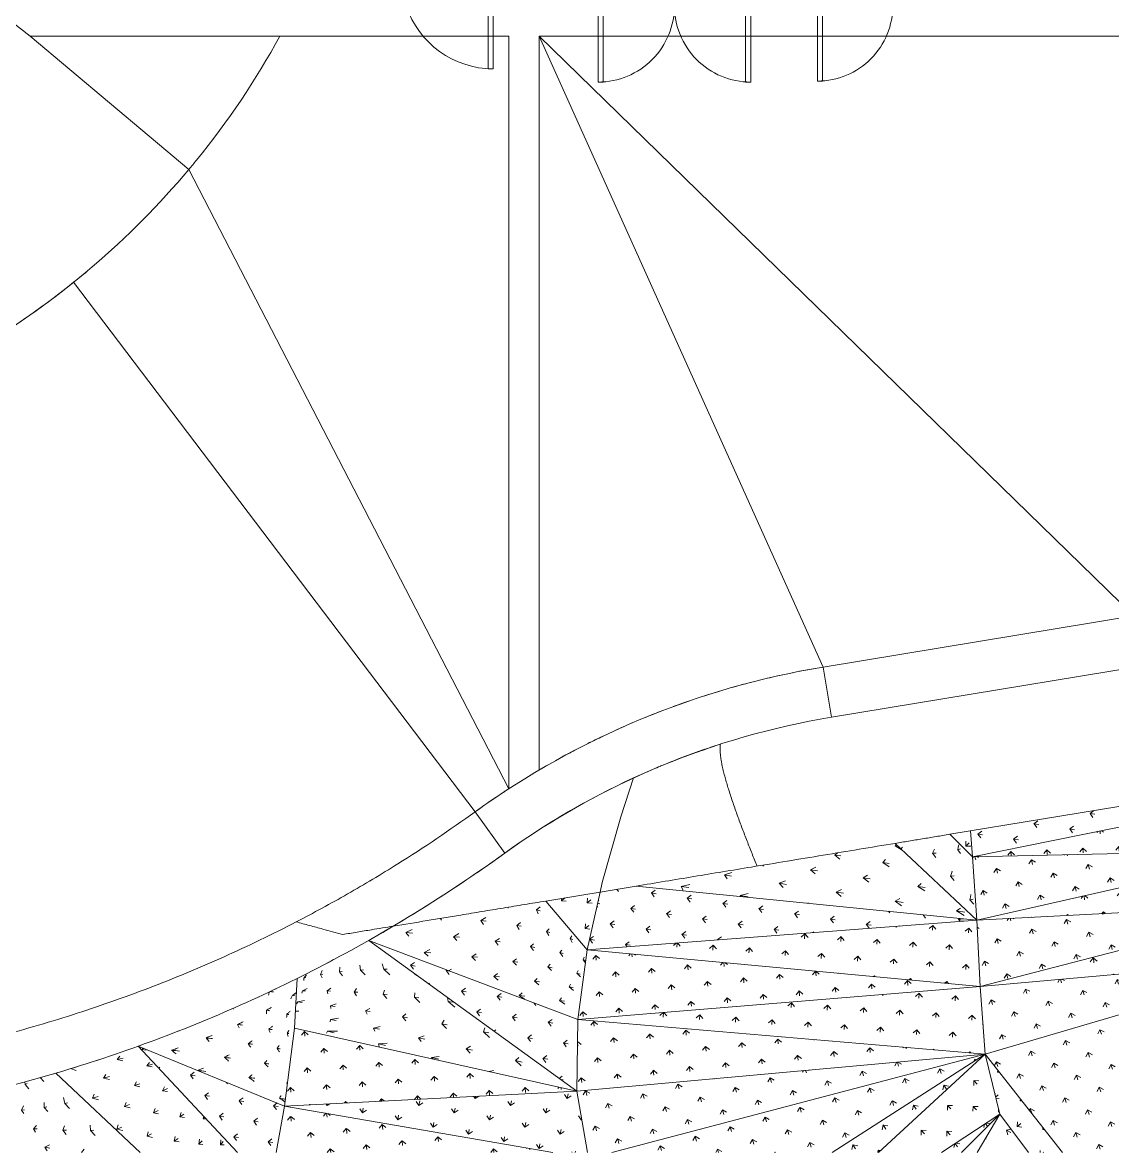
# Model space of a CAD drawing. Header units: millimetres. Extents: x -57519 to 497916, y -349472 to 446842.
# Drawn here: x 373935 to 384650, y -13421 to -2308 of the extents above; entities that cross this region are included whole.
import ezdxf

# ---------------------------------------------------------------- set-up
doc = ezdxf.new("R2010")
doc.units = ezdxf.units.MM
for name, color, linetype, lineweight in [('A-DOOR', 31, 'Continuous', 5), ('A-DOOR-FRAM', 31, 'Continuous', 5), ('A-FLOR', 192, 'Continuous', 5), ('A-FLOR-PATT', 8, 'Continuous', 5), ('A-WALL', 113, 'Continuous', 20)]:
    doc.layers.add(name, color=color, linetype=linetype, lineweight=lineweight)

# ---------------------------------------------------------------- blocks, each defined once
blk = doc.blocks.new('DLN-Double Door__X03_ - _M13_1500 x 2600 _WH_-16954903-G_F SINGLE OCCUPANCY DIAGRAM')
at = {"layer": 'A-DOOR', "color": 253}
for p, q in [((-700, -75), (-750, -75)), ((-750, -75), (-750, -825)), ((-700, -825), (-700, -75)), ((700, -75), (750, -75)), ((700, -825), (700, -75)), ((750, -75), (750, -825)), ((-750, -825), (-700, -825)), ((750, -825), (700, -825))]:
    blk.add_line(p, q, dxfattribs=at)
for centre, start, end in [((-750, -75), 270, 0.5), ((750, -75), 179.5, 270)]:
    blk.add_arc(centre, 750, start, end, dxfattribs=at)
at = {"layer": 'A-DOOR-FRAM', "color": 253}
for p, q in [((-760, 105), (-790, 105)), ((-790, 105), (-790, 75)), ((-790, 75), (-775, 75)), ((-775, 75), (-760, 75)), ((-725, 75), (-775, 75)), ((-775, 75), (-775, -75)), ((-760, 75), (-760, 105)), ((-725, -25), (-725, 75)), ((725, 75), (725, -25)), ((775, 75), (725, 75)), ((790, 105), (760, 105)), ((760, 105), (760, 75)), ((760, 75), (775, 75)), ((775, 75), (790, 75)), ((775, -75), (775, 75)), ((790, 75), (790, 105)), ((-775, -75), (-790, -75)), ((-790, -75), (-790, -105)), ((-790, -105), (-760, -105)), ((-760, -75), (-775, -75)), ((-775, -75), (-750, -75)), ((-760, -105), (-760, -75)), ((-750, -75), (-750, -25)), ((-750, -25), (-725, -25)), ((725, -25), (750, -25)), ((750, -25), (750, -75)), ((750, -75), (775, -75)), ((775, -75), (760, -75)), ((760, -75), (760, -105)), ((760, -105), (790, -105)), ((790, -75), (775, -75)), ((790, -105), (790, -75))]:
    blk.add_line(p, q, dxfattribs=at)
blk = doc.blocks.new('DLN-Single Door__X01_ - _M03_ 900 x 2450 _WH_-18265741-G_F SINGLE OCCUPANCY DIAGRAM')
at = {"layer": 'A-DOOR', "color": 253}
for p, q in [((-450, 975), (-400, 975)), ((-450, 355), (-450, 975)), ((-400, 975), (-400, 355))]:
    blk.add_line(p, q, dxfattribs=at)
at = {"layer": 'A-DOOR', "color": 191}
for p, q in [((-450, 75), (-450, 355)), ((-400, 355), (-400, 75)), ((-490, 105), (-460, 105)), ((-490, 75), (-490, 105)), ((-475, 75), (-490, 75)), ((-460, 75), (-475, 75)), ((-460, 105), (-460, 75)), ((-400, 75), (-450, 75)), ((460, 75), (460, 105)), ((460, 105), (490, 105)), ((475, 75), (460, 75)), ((490, 75), (475, 75)), ((490, 105), (490, 75)), ((-490, -75), (-475, -75)), ((-490, -105), (-490, -75)), ((-460, -105), (-490, -105)), ((-475, -75), (-460, -75)), ((-460, -75), (-460, -105)), ((460, -105), (460, -75)), ((460, -75), (475, -75)), ((490, -105), (460, -105)), ((475, -75), (490, -75)), ((490, -75), (490, -105))]:
    blk.add_line(p, q, dxfattribs=at)
at = {"layer": 'A-DOOR', "color": 253}
blk.add_arc((-450, 75), 900, 18.1627, 90, dxfattribs=at)
at = {"layer": 'A-DOOR', "color": 191}
blk.add_arc((-450, 75), 900, 359.5, 18.1627, dxfattribs=at)
at = {"layer": 'A-DOOR-FRAM', "color": 191}
for p, q in [((-475, 75), (-450, 75)), ((-475, -75), (-475, 75)), ((-450, 75), (-450, 25)), ((-450, 25), (-425, 25)), ((-425, 25), (-425, -75)), ((425, 25), (450, 25)), ((425, -75), (425, 25)), ((450, 75), (475, 75)), ((450, 25), (450, 75)), ((475, 75), (475, -75)), ((-425, -75), (-475, -75)), ((475, -75), (425, -75))]:
    blk.add_line(p, q, dxfattribs=at)
blk = doc.blocks.new('DLN-Access Panel__AP06__ - _AP06_ 800 x 2325 _WH_-16253387-G_F SINGLE OCCUPANCY DIAGRAM')
at = {"layer": 'A-DOOR', "color": 253}
for p, q in [((-385, 95), (-425, 95)), ((-425, 95), (-425, 75)), ((-425, 75), (-400, 75)), ((-400, 75), (-385, 75)), ((-385, 75), (-385, 95)), ((385, 95), (-385, 95)), ((385, 95), (385, 75)), ((425, 95), (385, 95)), ((385, 75), (400, 75)), ((400, 75), (425, 75)), ((425, 75), (425, 95)), ((-400, -75), (-425, -75)), ((-425, -75), (-425, -95)), ((-425, -95), (-385, -95)), ((-385, -75), (-400, -75)), ((-385, -95), (-385, -75)), ((-385, -95), (385, -95)), ((-320, -75), (-370, -75)), ((-370, -75), (-370, -815)), ((-320, -815), (-320, -75)), ((385, -75), (385, -95)), ((400, -75), (385, -75)), ((385, -95), (425, -95)), ((425, -75), (400, -75)), ((425, -95), (425, -75)), ((-370, -815), (-320, -815))]:
    blk.add_line(p, q, dxfattribs=at)
blk.add_arc((-370, -75), 740, 270, 0.5, dxfattribs=at)
at = {"layer": 'A-DOOR-FRAM', "color": 253}
for p, q in [((-345, 75), (-400, 75)), ((-400, 75), (-400, -75)), ((-345, -25), (-345, 75)), ((345, 75), (-345, 75)), ((345, 75), (345, -25)), ((400, 75), (345, 75)), ((400, -75), (400, 75)), ((-400, -75), (-370, -75)), ((-370, -75), (-370, -25)), ((-370, -25), (-345, -25)), ((370, -75), (-370, -75)), ((-345, -25), (345, -25)), ((345, -25), (370, -25)), ((370, -25), (370, -75)), ((370, -75), (400, -75))]:
    blk.add_line(p, q, dxfattribs=at)
blk = doc.blocks.new('DLN-Double Door-AP - _AP14_ 1200 x 2300 _WH_-14685462-G_F SINGLE OCCUPANCY DIAGRAM')
at = {"layer": 'A-DOOR', "color": 253}
for p, q in [((625, 75), (-625, 75)), ((-625, 75), (-625, 25)), ((-625, 25), (-625, -25)), ((-625, 25), (625, 25)), ((625, 25), (625, 75)), ((625, -25), (625, 25)), ((-625, -25), (-625, -75)), ((-625, -25), (625, -25)), ((-625, -75), (625, -75)), ((-600, -75), (-109, -419)), ((-80, -378), (-513, -75)), ((80, -378), (513, -75)), ((600, -75), (109, -419)), ((625, -75), (625, -25)), ((-109, -419), (-80, -378)), ((109, -419), (80, -378))]:
    blk.add_line(p, q, dxfattribs=at)
for centre, start, end in [((-600, -75), 325, 359.9926), ((600, -75), 180.0074, 215)]:
    blk.add_arc(centre, 600, start, end, dxfattribs=at)
at = {"layer": 'A-DOOR-FRAM', "color": 253}
for p, q in [((-610, 105), (-640, 105)), ((-640, 105), (-640, 75)), ((-640, 75), (-625, 75)), ((-610, 75), (-610, 105)), ((610, 105), (-610, 105)), ((610, 105), (610, 75)), ((640, 105), (610, 105)), ((625, 75), (640, 75)), ((640, 75), (640, 105)), ((-625, -75), (-640, -75)), ((-640, -75), (-640, -105)), ((-640, -105), (-610, -105)), ((-610, -105), (-610, -75)), ((-610, -105), (610, -105)), ((610, -75), (610, -105)), ((610, -105), (640, -105)), ((640, -75), (625, -75)), ((640, -105), (640, -75))]:
    blk.add_line(p, q, dxfattribs=at)
blk = doc.blocks.new('Walls 12 - Walls 12-7980075-G_F SINGLE OCCUPANCY DIAGRAM')
at = {"layer": 'A-WALL', "lineweight": 18}
for p, q in [((52476, -9140), (52395, -8647)), ((48974, -10070), (49267, -10476))]:
    blk.add_line(p, q, dxfattribs=at)
for radius in [8100, 7600]:
    blk.add_arc((53714, -16639), radius, 99.3766, 125.8148, dxfattribs=at)
blk = doc.blocks.new('Walls 14 - Walls 14-12001845-G_F SINGLE OCCUPANCY DIAGRAM')
at = {"layer": 'A-WALL', "lineweight": 18}
blk.add_line((48974, -10070), (49267, -10476), dxfattribs=at)
for points, knots in [([(48974, -10070), (48726, -10250), (48313, -10528), (47721, -10882), (47385, -11065), (47215, -11153)], [0, 0, 0, 0, 0.444444, 0.722222, 1, 1, 1, 1]), ([(49267, -10476), (49070, -10618), (48708, -10865), (48336, -11096), (48169, -11196)], [-1, -1, -1, -1, -0.4444444, -0.000002, -0.000002, -0.000002, -0.000002])]:
    blk.add_open_spline(points, degree=3, knots=knots, dxfattribs=at)
at = {"layer": 'A-WALL', "lineweight": 5}
for points, knots in [([(37843, -12949), (38403, -13062), (39536, -13222), (41253, -13260), (42962, -13098), (44710, -12721), (46466, -12106), (47616, -11523), (48169, -11196)], [0, 0, 0, 0, 0.16, 0.32, 0.48, 0.64, 0.82, 1, 1, 1, 1]), ([(47215, -11153), (47258, -11165), (47345, -11189), (47497, -11230), (47605, -11260), (47670, -11278)], [0, 0, 0, 0, 0.285714, 0.571429, 1, 1, 1, 1]), ([(48169, -11196), (48097, -11207), (47979, -11227), (47813, -11254), (47718, -11270), (47670, -11278)], [-1, -1, -1, -1, -0.571429, -0.285714, 0, 0, 0, 0])]:
    blk.add_open_spline(points, degree=3, knots=knots, dxfattribs=at)
blk.add_open_spline([(37941, -12459), (38071, -12485), (38332, -12534), (38725, -12596), (39119, -12647), (39515, -12686), (39912, -12715), (40310, -12732), (40707, -12738), (41105, -12733), (41503, -12717), (41899, -12689), (42295, -12650), (42690, -12601), (43083, -12539), (43474, -12467), (43863, -12384), (44250, -12290), (44634, -12185), (45014, -12070), (45392, -11943), (45765, -11806), (46135, -11659), (46500, -11501), (46860, -11333), (47097, -11214), (47215, -11153)], degree=3, dxfattribs=at)
blk = doc.blocks.new('FP_892-G_F SINGLE OCCUPANCY DIAGRAM')
at = {"layer": 'A-FLOR-PATT'}
for p, q in [((44394, -12819), (44400, -12771)), ((44550, -12753), (44545, -12727)), ((44550, -12753), (44569, -12743)), ((44550, -12753), (44585, -12795)), ((44696, -12685), (44733, -12725)), ((44027, -12912), (44065, -12884)), ((44220, -12871), (44242, -12834)), ((44220, -12871), (44244, -12865)), ((44220, -12871), (44230, -12899)), ((44394, -12819), (44416, -12811)), ((44394, -12819), (44417, -12853)), ((44939, -12940), (44926, -12880)), ((44010, -13018), (44062, -12998)), ((44027, -12912), (44024, -12932)), ((44027, -12912), (44053, -12907)), ((44271, -13017), (44306, -12987)), ((44513, -13004), (44532, -12964)), ((44513, -13004), (44544, -13001)), ((44736, -12978), (44738, -12929)), ((44736, -12978), (44764, -12974)), ((44736, -12978), (44771, -13020)), ((44939, -12940), (44965, -12934)), ((44939, -12940), (44987, -12990)), ((43996, -13123), (44056, -13110)), ((44010, -13018), (44007, -13038)), ((44010, -13018), (44046, -13019)), ((44271, -13017), (44304, -13016)), ((44271, -13017), (44281, -13044)), ((44513, -13004), (44535, -13038)), ((43983, -13226), (44049, -13222)), ((43996, -13124), (44037, -13129)), ((44321, -13161), (44369, -13139)), ((44321, -13161), (44363, -13166)), ((44321, -13161), (44330, -13188)), ((44630, -13188), (44662, -13156)), ((44630, -13188), (44669, -13190)), ((44630, -13188), (44651, -13222)), ((44920, -13202), (44935, -13160)), ((44920, -13202), (44957, -13203)), ((44920, -13202), (44954, -13244)), ((45191, -13204), (45190, -13152)), ((45191, -13204), (45225, -13203)), ((45191, -13204), (45238, -13253)), ((43970, -13335), (44012, -13346)), ((43971, -13330), (44040, -13332)), ((43983, -13229), (44026, -13238)), ((44368, -13305), (44429, -13290)), ((44368, -13305), (44419, -13314)), ((44368, -13305), (44376, -13331)), ((44744, -13370), (44789, -13346)), ((44744, -13370), (44793, -13378)), ((44744, -13370), (44765, -13405)), ((45105, -13421), (45130, -13390))]:
    blk.add_line(p, q, dxfattribs=at)
blk = doc.blocks.new('FP_893-G_F SINGLE OCCUPANCY DIAGRAM')
at = {"layer": 'A-FLOR-PATT'}
for p, q in [((45453, -12506), (45480, -12473)), ((45453, -12506), (45512, -12493)), ((45453, -12506), (45510, -12520)), ((45746, -12570), (45772, -12536)), ((45746, -12570), (45801, -12553)), ((44997, -12597), (45052, -12614)), ((45027, -12588), (45050, -12584)), ((45320, -12690), (45343, -12654)), ((45746, -12570), (45798, -12580)), ((45320, -12690), (45378, -12675)), ((45320, -12690), (45379, -12705)), ((45624, -12763), (45645, -12726)), ((45624, -12763), (45677, -12745)), ((45624, -12763), (45678, -12775)), ((45900, -12815), (45919, -12777)), ((45211, -12887), (45229, -12849)), ((45211, -12887), (45267, -12872)), ((45211, -12887), (45272, -12904)), ((45900, -12815), (45948, -12793)), ((45900, -12815), (45949, -12823)), ((45525, -12970), (45542, -12930)), ((45525, -12970), (45577, -12951)), ((45525, -12970), (45581, -12983)), ((45812, -13031), (45827, -12990)), ((45812, -13031), (45858, -13008)), ((45812, -13031), (45862, -13041)), ((46070, -13072), (46083, -13028)), ((46070, -13072), (46111, -13045)), ((46070, -13072), (46115, -13077)), ((46300, -13091), (46306, -13067)), ((46300, -13091), (46316, -13078)), ((46300, -13091), (46330, -13093)), ((45451, -13191), (45463, -13149)), ((45451, -13191), (45500, -13172)), ((45451, -13191), (45509, -13206)), ((45748, -13262), (45758, -13218)), ((45748, -13262), (45792, -13238)), ((45748, -13262), (45800, -13273)), ((46016, -13311), (46024, -13265)), ((46016, -13311), (46055, -13283)), ((46016, -13311), (46063, -13318)), ((46256, -13339), (46263, -13292)), ((46256, -13339), (46290, -13307)), ((46469, -13347), (46473, -13298)), ((46469, -13347), (46498, -13312)), ((46256, -13339), (46298, -13342)), ((46469, -13347), (46505, -13346))]:
    blk.add_line(p, q, dxfattribs=at)
blk = doc.blocks.new('FP_894-G_F SINGLE OCCUPANCY DIAGRAM')
at = {"layer": 'A-FLOR-PATT'}
for p, q in [((46945, -11866), (46943, -11873)), ((46947, -11859), (46945, -11866)), ((46949, -11852), (46947, -11859)), ((46952, -11845), (46949, -11852)), ((46963, -11839), (46972, -11841)), ((46972, -11841), (46982, -11842)), ((46982, -11842), (46990, -11843)), ((46997, -11820), (47008, -11815)), ((47008, -11815), (47018, -11811)), ((47171, -11888), (47168, -11895)), ((47174, -11881), (47171, -11888)), ((47177, -11874), (47174, -11881)), ((47177, -11874), (47184, -11870)), ((47177, -11874), (47182, -11875)), ((47182, -11875), (47187, -11876)), ((47184, -11870), (47191, -11866)), ((47187, -11876), (47192, -11878)), ((47191, -11866), (47198, -11861)), ((47192, -11878), (47197, -11879)), ((47198, -11861), (47205, -11857)), ((47205, -11857), (47211, -11852)), ((46955, -12004), (46963, -11999)), ((46963, -11999), (46971, -11995)), ((47165, -11902), (47163, -11909)), ((47168, -11895), (47165, -11902)), ((46596, -12004), (46598, -12012)), ((46921, -12022), (46930, -12018)), ((46921, -12022), (46930, -12023)), ((46921, -12022), (46921, -12029)), ((46921, -12029), (46921, -12036)), ((46921, -12036), (46921, -12043)), ((46921, -12043), (46921, -12050)), ((46921, -12050), (46921, -12057)), ((46930, -12018), (46938, -12013)), ((46930, -12023), (46939, -12025)), ((46938, -12013), (46946, -12009)), ((46939, -12025), (46947, -12026)), ((46946, -12009), (46955, -12004)), ((46947, -12026), (46955, -12027)), ((47121, -12088), (47120, -12094)), ((47122, -12074), (47121, -12081)), ((47121, -12081), (47121, -12088)), ((47123, -12067), (47122, -12074)), ((47124, -12060), (47123, -12067)), ((47124, -12060), (47129, -12055)), ((47124, -12060), (47128, -12061)), ((47128, -12061), (47133, -12062)), ((47129, -12055), (47134, -12050)), ((47133, -12062), (47137, -12063)), ((47134, -12050), (47139, -12045)), ((47137, -12063), (47141, -12064)), ((47139, -12045), (47144, -12041)), ((47144, -12041), (47149, -12036)), ((47149, -12036), (47154, -12031)), ((46638, -12162), (46648, -12158)), ((46638, -12162), (46651, -12164)), ((46638, -12162), (46641, -12169)), ((46641, -12169), (46644, -12176)), ((46644, -12176), (46647, -12183)), ((46647, -12183), (46650, -12190)), ((46648, -12158), (46657, -12154)), ((46650, -12190), (46653, -12197)), ((46651, -12164), (46663, -12165)), ((46657, -12154), (46666, -12149)), ((46663, -12165), (46675, -12167)), ((46666, -12149), (46675, -12145)), ((46675, -12145), (46684, -12141)), ((46675, -12167), (46686, -12169)), ((46684, -12141), (46693, -12136)), ((46946, -12208), (46952, -12203)), ((46946, -12208), (46954, -12209)), ((46946, -12208), (46948, -12215)), ((46948, -12215), (46950, -12222)), ((46950, -12222), (46952, -12229)), ((46952, -12203), (46958, -12199)), ((46954, -12209), (46962, -12211)), ((46958, -12199), (46964, -12194)), ((46962, -12211), (46969, -12212)), ((46964, -12194), (46969, -12190)), ((46969, -12190), (46975, -12185)), ((46969, -12212), (46977, -12213)), ((46975, -12185), (46981, -12180)), ((47138, -12228), (47141, -12223)), ((47141, -12223), (47143, -12218)), ((46328, -12293), (46338, -12289)), ((46328, -12293), (46344, -12296)), ((46328, -12293), (46334, -12301)), ((46334, -12301), (46340, -12308)), ((46338, -12289), (46348, -12285)), ((46340, -12308), (46345, -12315)), ((46344, -12296), (46359, -12298)), ((46345, -12315), (46351, -12322)), ((46348, -12285), (46358, -12282)), ((46351, -12322), (46358, -12329)), ((46358, -12282), (46368, -12278)), ((46359, -12298), (46375, -12300)), ((46368, -12278), (46378, -12274)), ((46375, -12300), (46390, -12302)), ((46378, -12274), (46388, -12270)), ((46761, -12337), (46768, -12333)), ((46768, -12333), (46775, -12328)), ((46775, -12328), (46781, -12324)), ((46952, -12229), (46954, -12236)), ((46954, -12236), (46957, -12243)), ((47127, -12247), (47130, -12242)), ((47127, -12247), (47131, -12248)), ((47127, -12247), (47129, -12254)), ((47129, -12254), (47130, -12261)), ((47130, -12242), (47133, -12237)), ((47130, -12261), (47131, -12268)), ((47131, -12248), (47135, -12249)), ((47131, -12268), (47133, -12275)), ((47133, -12237), (47135, -12233)), ((47133, -12275), (47134, -12282)), ((47135, -12233), (47138, -12228)), ((47135, -12249), (47139, -12250)), ((47139, -12250), (47142, -12252)), ((45990, -12415), (46001, -12411)), ((45990, -12415), (46009, -12418)), ((45990, -12415), (45999, -12422)), ((45999, -12422), (46008, -12430)), ((46001, -12411), (46012, -12408)), ((46008, -12430), (46016, -12437)), ((46009, -12418), (46028, -12420)), ((46012, -12408), (46023, -12404)), ((46016, -12437), (46025, -12444)), ((46023, -12404), (46034, -12400)), ((46025, -12444), (46034, -12452)), ((46028, -12420), (46047, -12423)), ((46034, -12400), (46045, -12397)), ((46045, -12397), (46055, -12393)), ((46047, -12423), (46066, -12425)), ((46741, -12350), (46748, -12346)), ((46741, -12350), (46753, -12352)), ((46741, -12350), (46746, -12357)), ((46746, -12357), (46751, -12365)), ((46748, -12346), (46755, -12342)), ((46751, -12365), (46756, -12372)), ((46753, -12352), (46764, -12354)), ((46755, -12342), (46761, -12337)), ((46756, -12372), (46761, -12379)), ((46761, -12379), (46767, -12386)), ((46764, -12354), (46775, -12355)), ((46775, -12355), (46786, -12357)), ((47028, -12396), (47031, -12392)), ((47028, -12396), (47035, -12398)), ((47028, -12396), (47032, -12404)), ((47031, -12392), (47035, -12387)), ((47032, -12404), (47036, -12411)), ((47035, -12387), (47038, -12383)), ((47035, -12398), (47042, -12399)), ((47036, -12411), (47040, -12418)), ((47038, -12383), (47041, -12378)), ((47040, -12418), (47045, -12425)), ((47041, -12378), (47045, -12373)), ((47042, -12399), (47049, -12401)), ((47045, -12373), (47048, -12369)), ((47045, -12425), (47049, -12432)), ((47049, -12401), (47056, -12402)), ((46510, -12486), (46517, -12482)), ((46510, -12486), (46525, -12488)), ((46510, -12486), (46518, -12493)), ((46517, -12482), (46525, -12478)), ((46518, -12493), (46526, -12501)), ((46525, -12478), (46532, -12474)), ((46525, -12488), (46540, -12490)), ((46526, -12501), (46534, -12508)), ((46532, -12474), (46540, -12469)), ((46534, -12508), (46542, -12515)), ((46540, -12469), (46548, -12465)), ((46540, -12490), (46554, -12492)), ((46542, -12515), (46550, -12523)), ((46548, -12465), (46555, -12461)), ((46554, -12492), (46569, -12494)), ((46902, -12543), (46906, -12538)), ((46902, -12543), (46913, -12544)), ((46902, -12543), (46909, -12550)), ((46906, -12538), (46910, -12534)), ((46909, -12550), (46916, -12557)), ((46910, -12534), (46915, -12529)), ((46913, -12544), (46923, -12546)), ((46915, -12529), (46919, -12525)), ((46916, -12557), (46924, -12565)), ((46919, -12525), (46923, -12520)), ((46923, -12520), (46927, -12516)), ((46923, -12546), (46934, -12548)), ((46934, -12548), (46944, -12549)), ((46251, -12614), (46260, -12610)), ((46251, -12614), (46270, -12617)), ((46251, -12614), (46255, -12617)), ((46260, -12610), (46268, -12606)), ((46268, -12606), (46277, -12602)), ((46270, -12617), (46288, -12619)), ((46277, -12602), (46285, -12599)), ((46285, -12599), (46293, -12595)), ((46288, -12619), (46307, -12622)), ((46293, -12595), (46302, -12591)), ((46307, -12622), (46325, -12624)), ((46765, -12671), (46770, -12667)), ((46770, -12667), (46776, -12662)), ((46776, -12662), (46781, -12658)), ((46924, -12565), (46931, -12572)), ((46931, -12572), (46939, -12579)), ((46750, -12684), (46755, -12680)), ((46750, -12684), (46764, -12686)), ((46750, -12684), (46760, -12692)), ((46755, -12680), (46760, -12676)), ((46760, -12676), (46765, -12671)), ((46760, -12692), (46771, -12699)), ((46764, -12686), (46779, -12688)), ((46771, -12699), (46781, -12707)), ((46779, -12688), (46793, -12690)), ((46781, -12707), (46791, -12715)), ((46791, -12715), (46802, -12722)), ((46793, -12690), (46807, -12692)), ((47121, -12740), (47123, -12735)), ((47121, -12740), (47124, -12741)), ((47121, -12740), (47124, -12742)), ((47123, -12735), (47125, -12730)), ((47050, -12889), (47053, -12885)), ((47050, -12889), (47064, -12891)), ((47050, -12889), (47063, -12897)), ((47053, -12885), (47055, -12880)), ((47055, -12880), (47058, -12875)), ((47058, -12875), (47060, -12871)), ((47060, -12871), (47063, -12866)), ((47063, -12866), (47065, -12861)), ((47064, -12891), (47077, -12893)), ((47063, -12897), (47076, -12905)), ((47076, -12905), (47089, -12913)), ((47077, -12893), (47090, -12895)), ((47089, -12913), (47102, -12922)), ((47090, -12895), (47104, -12897))]:
    blk.add_line(p, q, dxfattribs=at)
blk = doc.blocks.new('FP_896-G_F SINGLE OCCUPANCY DIAGRAM')
at = {"layer": 'A-FLOR-PATT'}
for p, q in [((49031, -11140), (49080, -11110)), ((49295, -11010), (49299, -11018)), ((49578, -11034), (49612, -11005)), ((49578, -11034), (49613, -11043)), ((49578, -11034), (49593, -11075)), ((48633, -11120), (48643, -11135)), ((49031, -11140), (49081, -11146)), ((49031, -11140), (49055, -11179)), ((49383, -11190), (49421, -11161)), ((49383, -11190), (49425, -11197)), ((49383, -11190), (49406, -11229)), ((49675, -11249), (49702, -11221)), ((49829, -11141), (49829, -11142)), ((48291, -11258), (48354, -11228)), ((48291, -11258), (48357, -11264)), ((48291, -11258), (48323, -11295)), ((48762, -11299), (48814, -11269)), ((48762, -11299), (48820, -11305)), ((48762, -11299), (48793, -11336)), ((49171, -11344), (49212, -11316)), ((49675, -11249), (49709, -11257)), ((49675, -11249), (49697, -11288)), ((49908, -11316), (49925, -11290)), ((49908, -11316), (49934, -11326)), ((49908, -11316), (49929, -11356)), ((48474, -11454), (48529, -11425)), ((49171, -11344), (49220, -11351)), ((49171, -11344), (49201, -11382)), ((49519, -11396), (49549, -11369)), ((49519, -11396), (49560, -11404)), ((49519, -11396), (49548, -11434)), ((49807, -11456), (49827, -11430)), ((48474, -11454), (48539, -11459)), ((48474, -11454), (48512, -11490)), ((48941, -11496), (48985, -11468)), ((48941, -11496), (48998, -11502)), ((48941, -11496), (48978, -11533)), ((49346, -11543), (49379, -11516)), ((49346, -11543), (49395, -11550)), ((49346, -11543), (49382, -11580)), ((49807, -11456), (49840, -11464)), ((49807, -11456), (49835, -11494)), ((50036, -11525), (50046, -11500)), ((50036, -11525), (50061, -11534)), ((50036, -11525), (50058, -11555)), ((48712, -11634), (48740, -11618)), ((49156, -11689), (49193, -11662)), ((49690, -11596), (49713, -11570)), ((49690, -11596), (49731, -11604)), ((49690, -11596), (49726, -11633)), ((49974, -11657), (49987, -11632)), ((49974, -11657), (50007, -11666)), ((49974, -11657), (50009, -11694)), ((49156, -11689), (49212, -11695)), ((49156, -11689), (49200, -11725)), ((49557, -11737), (49583, -11711)), ((49557, -11737), (49605, -11744)), ((49557, -11737), (49600, -11773)), ((49897, -11791), (49912, -11766)), ((49407, -11878), (49437, -11852)), ((49407, -11878), (49464, -11884)), ((49407, -11878), (49459, -11913)), ((49897, -11791), (49937, -11799)), ((49897, -11791), (49940, -11827)), ((49804, -11927), (49823, -11902)), ((49804, -11927), (49852, -11934)), ((49804, -11927), (49855, -11962))]:
    blk.add_line(p, q, dxfattribs=at)
blk = doc.blocks.new('FP_897-G_F SINGLE OCCUPANCY DIAGRAM')
at = {"layer": 'A-FLOR-PATT'}
for p, q in [((47454, -11671), (47469, -11632)), ((47454, -11671), (47477, -11667)), ((47640, -11645), (47644, -11600)), ((47640, -11645), (47666, -11642)), ((47640, -11645), (47669, -11683)), ((47847, -11627), (47841, -11578)), ((47847, -11627), (47876, -11626)), ((47847, -11627), (47891, -11673)), ((48076, -11620), (48059, -11565)), ((48076, -11620), (48108, -11619)), ((48076, -11620), (48135, -11673)), ((48378, -11664), (48400, -11682)), ((47289, -11707), (47315, -11673)), ((47289, -11707), (47310, -11702)), ((47289, -11707), (47289, -11731)), ((47454, -11671), (47469, -11703)), ((47276, -11831), (47270, -11853)), ((47276, -11831), (47322, -11807)), ((47276, -11831), (47307, -11831)), ((47519, -11833), (47554, -11804)), ((47519, -11833), (47553, -11834)), ((47519, -11833), (47527, -11862)), ((47783, -11844), (47808, -11810)), ((47783, -11844), (47820, -11846)), ((47783, -11844), (47807, -11880)), ((48069, -11865), (48083, -11825)), ((48069, -11865), (48109, -11868)), ((48069, -11865), (48107, -11908)), ((48377, -11895), (48380, -11850)), ((47230, -11941), (47218, -11960)), ((47230, -11941), (47297, -11927)), ((47230, -11941), (47272, -11945)), ((47552, -11980), (47608, -11960)), ((47552, -11980), (47596, -11986)), ((47552, -11980), (47554, -12006)), ((48377, -11895), (48419, -11900)), ((48377, -11895), (48430, -11945)), ((48707, -11936), (48701, -11898)), ((48707, -11936), (48752, -11942)), ((48707, -11936), (48774, -11993)), ((47205, -12033), (47241, -12031)), ((47205, -12045), (47205, -12045)), ((47553, -12112), (47550, -12135)), ((47553, -12112), (47630, -12102)), ((47553, -12112), (47608, -12122)), ((47895, -12029), (47940, -12004)), ((47895, -12029), (47942, -12036)), ((47895, -12029), (47912, -12061)), ((48260, -12087), (48294, -12057)), ((48260, -12087), (48310, -12096)), ((48260, -12087), (48292, -12127)), ((47975, -12198), (48041, -12183)), ((47975, -12198), (48032, -12210)), ((47975, -12198), (47986, -12228)), ((48646, -12156), (48670, -12121)), ((48646, -12156), (48699, -12166)), ((48646, -12156), (48693, -12203)), ((49055, -12235), (49068, -12194)), ((47523, -12228), (47514, -12249)), ((47523, -12228), (47588, -12244)), ((47523, -12228), (47620, -12229)), ((48418, -12294), (48474, -12274)), ((48418, -12294), (48479, -12308)), ((48418, -12294), (48444, -12331)), ((49055, -12235), (49110, -12246)), ((49055, -12235), (49116, -12289)), ((48023, -12352), (48110, -12347)), ((48023, -12352), (48091, -12369)), ((48023, -12352), (48029, -12379)), ((48884, -12401), (48928, -12376)), ((48884, -12401), (48947, -12416)), ((48884, -12401), (48925, -12445)), ((48545, -12486), (48621, -12476)), ((48545, -12486), (48616, -12505)), ((48545, -12486), (48554, -12501)), ((49371, -12518), (49405, -12488)), ((49371, -12518), (49437, -12534)), ((49371, -12518), (49427, -12569)), ((49112, -12626), (49155, -12616))]:
    blk.add_line(p, q, dxfattribs=at)
blk = doc.blocks.new('FP_898-G_F SINGLE OCCUPANCY DIAGRAM')
at = {"layer": 'A-FLOR-PATT'}
for p, q in [((53104, -10405), (53110, -10391)), ((53104, -10405), (53129, -10409)), ((53104, -10405), (53171, -10449)), ((52509, -10496), (52536, -10475)), ((52509, -10496), (52570, -10505)), ((52509, -10496), (52558, -10538)), ((52982, -10569), (53010, -10539)), ((51424, -10691), (51496, -10668)), ((51803, -10597), (51809, -10604)), ((52272, -10641), (52322, -10615)), ((52272, -10641), (52339, -10651)), ((52272, -10641), (52316, -10682)), ((52982, -10569), (53046, -10579)), ((52982, -10569), (53044, -10612)), ((51424, -10691), (51494, -10702)), ((51424, -10691), (51451, -10729)), ((51962, -10774), (52026, -10750)), ((51962, -10774), (52035, -10785)), ((51962, -10774), (52001, -10814)), ((52788, -10721), (52830, -10693)), ((52788, -10721), (52858, -10731)), ((52788, -10721), (52844, -10763)), ((53326, -10804), (53360, -10775)), ((50999, -10804), (51084, -10784)), ((50999, -10804), (51074, -10816)), ((50999, -10804), (51020, -10841)), ((51580, -10895), (51657, -10873)), ((52522, -10861), (52577, -10835)), ((52522, -10861), (52597, -10872)), ((52522, -10861), (52572, -10902)), ((53326, -10804), (53399, -10815)), ((53326, -10804), (53395, -10849)), ((51580, -10895), (51658, -10907)), ((51580, -10895), (51588, -10905)), ((52240, -10970), (52252, -10966)), ((53103, -10951), (53150, -10924)), ((53103, -10951), (53182, -10963)), ((53103, -10951), (53166, -10995)), ((53706, -11045), (53745, -11017)), ((53706, -11045), (53787, -11058)), ((53706, -11045), (53781, -11091))]:
    blk.add_line(p, q, dxfattribs=at)
blk = doc.blocks.new('FP_899-G_F SINGLE OCCUPANCY DIAGRAM')
at = {"layer": 'A-FLOR-PATT'}
for p, q in [((53160, -10438), (53177, -10419)), ((53481, -10458), (53491, -10437)), ((53719, -10444), (53724, -10419)), ((53719, -10444), (53746, -10434)), ((53719, -10444), (53747, -10482)), ((53724, -10419), (53729, -10394)), ((53183, -10459), (53193, -10460)), ((53471, -10479), (53481, -10458)), ((53471, -10479), (53508, -10478)), ((53471, -10479), (53503, -10520)), ((53657, -10679), (53664, -10655)), ((53649, -10702), (53657, -10679)), ((53649, -10702), (53684, -10699)), ((53649, -10702), (53684, -10745)), ((53843, -10909), (53848, -10883)), ((53839, -10935), (53843, -10909)), ((53839, -10935), (53871, -10929)), ((53839, -10935), (53876, -10980))]:
    blk.add_line(p, q, dxfattribs=at)

msp = doc.modelspace()

# ---------------------------------------------------------------- hatches: boundary and pattern name
at = {"layer": 'A-FLOR-PATT'}
h = msp.add_hatch(dxfattribs=at)
h.set_pattern_fill('FP_327', color=256, style=0, pattern_type=2)
h.set_pattern_definition([(351.684, (334517.6, 33667.99), (200.40565, 152.0991), [47.024, -307.655]), (306.507, (334517.6, 33668), (200.4054, 152.0997), [47.447, -205.603]), (37.197, (334517.6, 33668), (-150.5446, 203.3969), [47.173, -204.415])])
h.paths.add_polyline_path([(383274.3, -10513.8), (386251.4, -9907), (385364.6, -9910), (383253.3, -10258.6)], flags=0)
h = msp.add_hatch(dxfattribs=at)
h.set_pattern_fill('FP_358', color=256, style=0, pattern_type=2)
h.set_pattern_definition([(272.909, (422475.69, 32531.52), (186.2174, -170.98483), [47.612, -311.503]), (228.167, (422475.7, 32531.52), (186.2189, -170.9841), [47.226, -204.648]), (317.442, (422475.7, 32531.52), (167.9912, 187.6687), [47.402, -205.408])])
h.paths.add_polyline_path([(383274.3, -10513.8), (386376.5, -10442.5), (386272.7, -9906.9), (383316.6, -10505.3)], flags=0)
h = msp.add_hatch(dxfattribs=at)
h.set_pattern_fill('FP_272', color=256, style=0, pattern_type=2)
h.set_pattern_definition([(45.293, (298564.11, 1604.72), (-1.2989, 253.9965), [47.625, -311.585]), (0.293, (298564.1, 1604.72), (-1.2989, 253.9967), [47.625, -206.375]), (90.293, (298564.1, 1604.72), (-253.9967, -1.2989), [47.625, -206.375])])
h.paths.add_polyline_path([(383274.3, -10513.8), (383253.3, -10258.6), (383050.3, -10292.1), (383253.3, -10493.1)], flags=0)
h = msp.add_hatch(dxfattribs=at)
h.set_pattern_fill('FP_357', color=256, style=0, pattern_type=2)
h.set_pattern_definition([(283.665, (412505.82, 42796.82), (214.59175, -131.8017), [47.607, -311.469]), (239.134, (412505.82, 42796.82), (214.5909, -131.8022), [47.425, -205.508]), (328.442, (412505.82, 42796.82), (129.7614, 217.1101), [47.219, -204.616])])
h.paths.add_polyline_path([(383316.6, -11135.2), (386376.5, -10442.5), (383274.3, -10513.8)], flags=0)
h = msp.add_hatch(dxfattribs=at)
h.set_pattern_fill('FP_359', color=256, style=0, pattern_type=2)
h.set_pattern_definition([(274.458, (420744.37, 33915.99), (190.9096, -165.96303), [47.607, -311.468]), (229.674, (420744.37, 33915.99), (190.9085, -165.9639), [47.227, -204.651]), (318.998, (420744.37, 33915.99), (163.0009, 192.0247), [47.431, -205.532])])
h.paths.add_polyline_path([(383316.6, -11135.2), (386511.8, -10971.3), (386376.5, -10442.5), (384040.6, -10971.3)], flags=0)
h = msp.add_hatch(dxfattribs=at)
h.set_pattern_fill('FP_195', color=256, style=0, pattern_type=2)
h.set_pattern_definition([(40.296, (299497.33, 11161.58), (20.83004, 253.14427), [47.625, -311.585]), (355.296, (299497.33, 11161.58), (20.83005, 253.14444), [47.625, -206.375]), (85.296, (299497.33, 11161.58), (-253.14444, 20.83005), [47.625, -206.375])])
h.paths.add_polyline_path([(379486, -11429.2), (379612.8, -10859.7), (379078, -10948.1), (379397, -11324.3)], flags=0)
h = msp.add_hatch(dxfattribs=at)
h.set_pattern_fill('FP_250', color=256, style=0, pattern_type=2)
h.set_pattern_definition([(351.684, (336170.37, 35122.35), (202.31657, 151.93194), [47.193, -308.756]), (306.386, (336170.37, 35122.35), (202.315, 151.934), [47.376, -205.298]), (36.905, (336170.37, 35122.35), (-149.88885, 203.4138), [47.44, -205.573])])
h.paths.add_polyline_path([(379486, -11429.2), (383316.6, -11135.2), (379969.1, -10800.9), (379612.8, -10859.7), (379521.7, -11268.6)], flags=0)
h = msp.add_hatch(dxfattribs=at)
h.set_pattern_fill('FP_360', color=256, style=0, pattern_type=2)
h.set_pattern_definition([(285.264, (410322.1, 44215.63), (218.3063, -125.55745), [47.598, -311.412]), (240.722, (410322.1, 44215.63), (218.3071, -125.5565), [47.461, -205.663]), (330.095, (410322.1, 44215.63), (123.7901, 220.788), [47.22, -204.619])])
h.paths.add_polyline_path([(383350.1, -11789.2), (386511.8, -10971.3), (383316.6, -11135.2), (383321, -11221.6)], flags=0)
h = msp.add_hatch(dxfattribs=at)
h.set_pattern_fill('FP_354', color=256, style=0, pattern_type=2)
h.set_pattern_definition([(276.54, (418554.63, 35754.29), (197.00585, -158.9671), [47.6, -311.423]), (231.706, (418554.63, 35754.3), (197.0048, -158.9688), [47.235, -204.687]), (321.099, (418554.63, 35754.3), (156.1152, 197.719), [47.464, -205.679])])
h.paths.add_polyline_path([(383350.1, -11789.2), (386687, -11489.5), (386511.8, -10971.3), (383398.9, -11776.5)], flags=0)
h = msp.add_hatch(dxfattribs=at)
h.set_pattern_fill('FP_284', color=256, style=0, pattern_type=2)
h.set_pattern_definition([(265.743, (427367.1, 29712.91), (164.2764, -192.68187), [47.619, -311.544]), (220.916, (427367.1, 29712.91), (164.2752, -192.6827), [47.376, -205.297]), (310.45, (427367.1, 29712.91), (190.9372, 165.4896), [47.476, -205.729])])
h.paths.add_polyline_path([(383350.1, -11789.2), (383316.6, -11135.2), (379486, -11429.2), (383316.6, -11786)], flags=0)
h = msp.add_hatch(dxfattribs=at)
h.set_pattern_fill('FP_193', color=256, style=0, pattern_type=2)
h.set_pattern_definition([(351.684, (385519.37, 42814.92), (200.88257, 152.11224), [47.028, -307.681]), (306.423, (385519.37, 42814.92), (200.8831, 152.112), [47.399, -205.398]), (37.134, (385519.37, 42814.92), (-150.098, 203.4137), [47.246, -204.731])])
h.paths.add_polyline_path([(379384.1, -12817.4), (379394.9, -12114.3), (377338.5, -11335.2), (378912, -12475.4)], flags=0)
h = msp.add_hatch(dxfattribs=at)
h.set_pattern_fill('FP_285', color=256, style=0, pattern_type=2)
h.set_pattern_definition([(275.279, (419556.22, 39970.07), (193.90694, -161.73447), [47.605, -311.457]), (230.594, (419556.22, 39970.07), (193.907, -161.7338), [47.515, -205.899]), (320.169, (419556.22, 39970.07), (160.8713, 195.8049), [47.344, -205.159])])
h.paths.add_polyline_path([(379394.9, -12114.3), (383350.1, -11789.2), (379486, -11429.2), (379423.3, -11900.2)], flags=0)
h = msp.add_hatch(dxfattribs=at)
h.set_pattern_fill('FP_352', color=256, style=0, pattern_type=2)
h.set_pattern_definition([(287.006, (408068.45, 45555.59), (222.2131, -118.8581), [47.599, -311.415]), (242.427, (408068.45, 45555.6), (222.2149, -118.8559), [47.479, -205.741]), (331.859, (408068.45, 45555.6), (117.21, 224.4591), [47.251, -204.753])])
h.paths.add_polyline_path([(383398.9, -12453.9), (386671.4, -11490.9), (383350.1, -11789.2)], flags=0)
h = msp.add_hatch(dxfattribs=at)
h.set_pattern_fill('FP_353', color=256, style=0, pattern_type=2)
h.set_pattern_definition([(287.708, (408020.34, 43898.44), (224.2588, -118.15645), [47.553, -311.114]), (242.741, (408020.34, 43898.44), (224.2597, -118.1546), [47.145, -204.296]), (332.217, (408020.34, 43898.44), (115.1623, 223.5184), [47.528, -205.954])])
h.paths.add_polyline_path([(384685, -13420.8), (386687, -11489.5), (383398.9, -12453.9), (384159.9, -13420.8), (384386.5, -13420.8)], flags=0)
h = msp.add_hatch(dxfattribs=at)
h.set_pattern_fill('FP_259', color=256, style=0, pattern_type=2)
h.set_pattern_definition([(266.157, (426486.81, 30291.14), (165.76124, -191.5094), [47.618, -311.537]), (221.311, (426486.8, 30291.14), (165.7607, -191.5093), [47.386, -205.341]), (310.878, (426486.8, 30291.14), (189.8322, 166.8377), [47.491, -205.793])])
h.paths.add_polyline_path([(383398.9, -12453.9), (383350.1, -11789.2), (379394.9, -12114.3), (383350.1, -12449.8)], flags=0)
h = msp.add_hatch(dxfattribs=at)
h.set_pattern_fill('FP_194', color=256, style=0, pattern_type=2)
h.set_pattern_definition([(274.104, (419665.25, 41881.7), (189.29162, -165.30282), [47.596, -311.395]), (229.68, (419665.25, 41881.7), (189.29385, -165.3), [47.406, -205.426]), (318.871, (419665.25, 41881.7), (163.5972, 192.7695), [47.12, -204.189])])
h.paths.add_polyline_path([(376510.8, -12964.8), (379384.1, -12817.4), (376609.3, -12197.3), (376522.9, -12871)], flags=0)
h = msp.add_hatch(dxfattribs=at)
h.set_pattern_fill('FP_254', color=256, style=0, pattern_type=2)
h.set_pattern_definition([(275.831, (418627.31, 40317.77), (195.533, -160.22795), [47.62, -311.552]), (231.098, (418627.3, 40317.77), (195.5352, -160.2259), [47.485, -205.769]), (320.668, (418627.3, 40317.77), (159.0402, 197.0872), [47.399, -205.398])])
h.paths.add_polyline_path([(379384.1, -12817.4), (383398.9, -12453.9), (379394.9, -12114.3), (379391.7, -12321.2)], flags=0)
h = msp.add_hatch(dxfattribs=at)
h.set_pattern_fill('FP_139', color=256, style=0, pattern_type=2)
h.set_pattern_definition([(351.684, (384791.98, 43167.66), (195.3862, 152.94495), [45.246, -296.021]), (305.121, (384791.98, 43167.66), (195.3868, 152.9442), [46.375, -200.958]), (38.053, (384791.98, 43167.66), (-142.292, 202.3029), [46.524, -201.605])])
h.paths.add_polyline_path([(376400.9, -13420.8), (376428.7, -13420.8), (376510.8, -12964.8), (375074.7, -12380.1), (376048.7, -13420.8), (376192.8, -13420.8)], flags=0)
h = msp.add_hatch(dxfattribs=at)
h.set_pattern_fill('FP_255', color=256, style=0, pattern_type=2)
h.set_pattern_definition([(285.354, (409701.2, 48074.96), (219.36377, -125.73097), [47.622, -311.563]), (240.612, (409701.2, 48074.96), (219.36315, -125.73175), [47.478, -205.74]), (330.18, (409701.2, 48074.96), (124.2597, 220.6331), [47.408, -205.434])])
h.paths.add_polyline_path([(379488.4, -13420.8), (379729.4, -13420.8), (383398.9, -12453.9), (379384.1, -12817.4)], flags=0)
h = msp.add_hatch(dxfattribs=at)
h.set_pattern_fill('FP_257', color=256, style=0, pattern_type=2)
h.set_pattern_definition([(285.765, (409629.5, 47062.49), (220.54727, -125.2379), [47.573, -311.244]), (240.788, (409629.5, 47062.49), (220.5476, -125.2384), [47.278, -204.872]), (330.41, (409629.5, 47062.49), (123.0592, 220.0813), [47.555, -206.071])])
h.paths.add_polyline_path([(379729.4, -13420.8), (381893.8, -13420.8), (383398.9, -12453.9), (380851.9, -13125.1)], flags=0)
h = msp.add_hatch(dxfattribs=at)
h.set_pattern_fill('FP_251', color=256, style=0, pattern_type=2)
h.set_pattern_definition([(303.72, (390661.41, 56557.36), (248.40505, -51.5145), [47.531, -310.972]), (258.678, (390661.41, 56557.36), (248.4053, -51.5161), [47.169, -204.4]), (348.284, (390661.41, 56557.36), (49.3878, 246.67445), [47.567, -206.124])])
h.paths.add_polyline_path([(381893.8, -13420.8), (382350, -13420.8), (383398.9, -12453.9), (382791.7, -12844)], flags=0)
h = msp.add_hatch(dxfattribs=at)
h.set_pattern_fill('FP_258', color=256, style=0, pattern_type=2)
h.set_pattern_definition([(312.663, (377599.02, 60895.5), (250.7508, -9.68917), [47.477, -310.614]), (268.176, (377599.02, 60895.5), (250.7507, -9.6872), [47.58, -206.182]), (357.788, (377599.02, 60895.5), (8.0746, 253.6343), [47.051, -203.887])])
h.paths.add_polyline_path([(382791.7, -13420.8), (382969.7, -13420.8), (383541.8, -13045.2), (383398.9, -12453.9), (382350, -13420.8)], flags=0)
h = msp.add_hatch(dxfattribs=at)
h.set_pattern_fill('FP_330', color=256, style=0, pattern_type=2)
h.set_pattern_definition([(38.204, (296879.76, 9459.12), (30.05698, 252.21517), [47.625, -311.585]), (353.204, (296879.76, 9459.12), (30.057, 252.21534), [47.625, -206.375]), (83.204, (296879.76, 9459.12), (-252.21534, 30.057), [47.625, -206.375])])
h.paths.add_polyline_path([(383825.6, -13420.8), (384159.9, -13420.8), (383398.9, -12453.9), (383541.8, -13045.2)], flags=0)
h = msp.add_hatch(dxfattribs=at)
h.set_pattern_fill('FP_187', color=256, style=0, pattern_type=2)
h.set_pattern_definition([(79.107, (303795.84, -35615.98), (-139.84502, 211.28526), [47.534, -310.991]), (34.143, (303795.84, -35615.98), (-139.8468, 211.2847), [47.031, -203.799]), (123.5, (303795.84, -35615.98), (-207.5971, -140.7801), [47.508, -205.866])])
h.paths.add_polyline_path([(379147.6, -13420.8), (379488.4, -13420.8), (379384.1, -12817.4), (376510.8, -12964.8), (378912, -13380.1)], flags=0)
h = msp.add_hatch(dxfattribs=at)
h.set_pattern_fill('FP_186', color=256, style=0, pattern_type=2)
h.set_pattern_definition([(275.935, (417542.8, 44023.78), (194.8659, -158.8332), [47.575, -311.258]), (231.463, (417542.8, 44023.78), (194.8644, -158.8359), [47.48, -205.746]), (320.817, (417542.8, 44023.78), (157.7626, 198.07685), [47.137, -204.261])])
h.paths.add_polyline_path([(378912, -13420.8), (379147.6, -13420.8), (376510.8, -12964.8), (376428.7, -13420.8), (376972.2, -13420.8)], flags=0)
h = msp.add_hatch(dxfattribs=at)
h.set_pattern_fill('FP_252', color=256, style=0, pattern_type=2)
h.set_pattern_definition([(304.87, (389688.5, 55136), (249.3463, -47.4003), [47.395, -310.078]), (259.635, (389688.5, 55136), (249.3456, -47.4013), [46.869, -203.099]), (349.237, (389688.5, 55136), (44.9712, 245.8894), [47.59, -206.222])])
h.paths.add_polyline_path([(383167.7, -13420.8), (383541.8, -13045.2), (382969.7, -13420.8)], flags=0)
h = msp.add_hatch(dxfattribs=at)
h.set_pattern_fill('FP_253', color=256, style=0, pattern_type=2)
h.set_pattern_definition([(316.546, (375994.34, 58035.2), (253.48463, 3.6455), [47.465, -310.541]), (271.468, (375994.34, 58035.2), (253.4838, 3.6471), [46.866, -203.088]), (0.824, (375994.34, 58035.2), (-6.4021, 249.8718), [47.533, -205.977])])
h.paths.add_polyline_path([(383321.6, -13420.8), (383541.8, -13045.2), (383167.7, -13420.8)], flags=0)
h = msp.add_hatch(dxfattribs=at)
h.set_pattern_fill('FP_256', color=256, style=0, pattern_type=2)
h.set_pattern_definition([(329.351, (356896.97, 58647.5), (241.87665, 61.88), [47.485, -310.668]), (285.162, (356896.97, 58647.5), (241.8771, 61.8798), [47.489, -205.786]), (14.35, (356896.97, 58647.5), (-66.2427, 244.4593), [46.813, -202.854])])
h.paths.add_polyline_path([(383321.6, -13420.8), (383825.6, -13420.8), (383541.8, -13045.2), (383398.9, -13288.9)], flags=0)

# ---------------------------------------------------------------- linework, layer by layer
at = {"layer": 'A-FLOR'}
for p, q in [((366662.4, 3297.5), (374009, -2442.5)), ((375569.5, -3752.1), (374009, -2442.5)), ((374009, -2442.5), (376464.3, -2442.5)), ((376464.3, -2442.5), (378714.8, -2442.5)), ((378714.8, -2442.5), (378714.8, -9844.4)), ((379014.8, -2442.5), (381805.1, -8646.9)), ((384859.8, -8142.5), (379014.8, -2442.5)), ((379014.8, -9658.9), (379014.8, -2442.5)), ((379014.8, -2442.5), (395937.3, -2442.5)), ((378714.8, -9844.4), (375569.5, -3752.1)), ((378384.9, -10070.3), (374436.6, -4862.3)), ((383050.3, -10292.1), (391715.3, -8861.3)), ((383274.3, -10513.8), (386272.7, -9906.9)), ((383274.3, -10513.8), (383050.3, -10292.1)), ((383274.3, -10513.8), (383253.3, -10258.6)), ((383316.6, -11135.2), (382512.6, -10380.9)), ((386376.5, -10442.5), (383274.3, -10513.8)), ((383316.6, -11135.2), (386376.5, -10442.5)), ((383316.6, -11135.2), (383274.3, -10513.8)), ((379078, -10948.1), (379969.1, -10800.9)), ((379612.8, -10859.7), (379486, -11429.2)), ((383316.6, -11135.2), (379969.1, -10800.9)), ((379486, -11429.2), (379078, -10948.1)), ((383316.6, -11135.2), (386511.8, -10971.3)), ((386511.8, -10971.3), (383350.1, -11789.2)), ((379486, -11429.2), (383316.6, -11135.2)), ((383316.6, -11135.2), (383350.1, -11789.2)), ((379394.9, -12114.3), (377338.4, -11335.2)), ((377338.4, -11335.2), (379384.1, -12817.4)), ((379486, -11429.2), (379394.9, -12114.3)), ((379486, -11429.2), (383350.1, -11789.2)), ((386687, -11489.5), (383350.1, -11789.2)), ((383398.9, -12453.9), (386687, -11489.5)), ((376609.3, -12197.3), (376635.7, -11708.9)), ((376245.9, -11895.6), (376259.5, -11889.3)), ((383350.1, -11789.2), (379394.9, -12114.3)), ((383398.9, -12453.9), (383350.1, -11789.2)), ((375469.4, -12226.7), (375475.6, -12224.3)), ((376609.3, -12197.3), (376510.8, -12964.8)), ((379384.1, -12817.4), (376609.3, -12197.3)), ((379394.9, -12114.3), (379384.1, -12817.4)), ((383398.9, -12453.9), (379394.9, -12114.3)), ((375071.2, -12376.4), (376048.7, -13420.8)), ((376510.8, -12964.8), (375071.2, -12376.4)), ((374661.2, -12516.8), (374678.1, -12511.3)), ((379384.1, -12817.4), (383398.9, -12453.9)), ((379729.4, -13420.8), (383398.9, -12453.9)), ((383398.9, -12453.9), (381893.8, -13420.8)), ((382350, -13420.8), (383398.9, -12453.9)), ((383398.9, -12453.9), (383541.8, -13045.2)), ((384159.9, -13420.8), (383398.9, -12453.9)), ((374240.6, -12647), (374262.4, -12640.6)), ((374262.4, -12640.6), (374278.1, -12636)), ((375090.4, -13420.8), (374262.4, -12640.6)), ((379384.1, -12817.4), (376510.8, -12964.8)), ((379384.1, -12817.4), (379488.4, -13420.8)), ((376510.8, -12964.8), (376428.7, -13420.8)), ((379147.6, -13420.8), (376510.8, -12964.8)), ((383541.8, -13045.2), (382969.7, -13420.8)), ((383167.7, -13420.8), (383541.8, -13045.2)), ((383321.6, -13420.8), (383541.8, -13045.2)), ((383541.8, -13045.2), (383825.6, -13420.8))]:
    msp.add_line(p, q, dxfattribs=at)
at = {"layer": 'A-FLOR', "lineweight": 13}
for p, q in [((379940.5, -9738), (379818.3, -10121.1)), ((379818.3, -10121.1), (379633.4, -10767.4)), ((379633.4, -10767.4), (379612.8, -10859.7))]:
    msp.add_line(p, q, dxfattribs=at)
at = {"layer": 'A-FLOR', "flags": 128}
msp.add_lwpolyline([(377338.4, -11335.2), (377459.1, -11265.9), (377579.1, -11195.6)], dxfattribs=at)
at = {"layer": 'A-FLOR'}
for start, end in [(99.37664, 101.53497), (102.25303, 103.69339), (106.77307, 108.01057), (104.55414, 105.85192), (108.96461, 110.16937), (111.1437, 112.32834), (113.31608, 114.48751), (115.48444, 116.64692), (117.6502, 118.80662), (119.81417, 120.49081), (122.98621, 123.40319), (123.85351, 125.81483)]:
    msp.add_arc((383124.8, -16638.7), 8100, start, end, dxfattribs=at)
at = {"layer": 'A-FLOR', "lineweight": 13}
for centre, radius, start, end in [((383124.8, -16638.7), 7600, 107.84285, 114.77058), ((383124.8, -16638.7), 7600, 114.77058, 125.81483), ((370134.1, 1363.5), 14600, 300.65947, 305.81483)]:
    msp.add_arc(centre, radius, start, end, dxfattribs=at)
at = {"layer": 'A-FLOR'}
for points, knots in [([(376464.3, -2442.5), (376228.7, -2872.3), (375932.1, -3313.4), (375595, -3721.7), (375569.5, -3752.1)], [-1, -1, -1, -1, -0.875, -0.86486486, -0.86486486, -0.86486486, -0.86486486]), ([(375569.5, -3752.1), (375595, -3721.7), (375932.1, -3313.4), (376228.7, -2872.3), (376464.3, -2442.5)], [-0.13513514, -0.13513514, -0.13513514, -0.13513514, -0.125, 0, 0, 0, 0]), ([(375569.5, -3752.1), (375280.4, -4097.1), (374616.5, -4767.2), (373444.6, -5596.6), (372106.2, -6217.8), (370677.7, -6587.2), (369205.9, -6692.9), (367739.1, -6531.2), (366797.1, -6249), (366342.4, -6066.3)], [-0.86486486, -0.86486486, -0.86486486, -0.86486486, -0.75, -0.625, -0.5, -0.375, -0.25, -0.125, 0, 0, 0, 0]), ([(374436.6, -4862.3), (374498.6, -4812.5), (374906.4, -4474.6), (375280.4, -4097.1), (375569.5, -3752.1)], [-0.27027027, -0.27027027, -0.27027027, -0.27027027, -0.25, -0.13513514, -0.13513514, -0.13513514, -0.13513514]), ([(368493.5, -6603.2), (368730.4, -6628.7), (369457.8, -6674.8), (370677.7, -6587.2), (372106.2, -6217.8), (373372.3, -5630.2), (374116.8, -5119.4), (374436.6, -4862.3)], [-0.81081081, -0.81081081, -0.81081081, -0.81081081, -0.75, -0.625, -0.5, -0.375, -0.27027027, -0.27027027, -0.27027027, -0.27027027]), ([(382512.6, -10380.9), (382557.3, -10373.5), (382646.6, -10358.8), (382758.6, -10340.3), (382848.3, -10325.5), (382915.7, -10314.3), (382983.2, -10303.2), (383028, -10295.8), (383050.3, -10292.1)], [0, 0, 0, 0, 0.25, 0.5, 0.625, 0.75, 0.875, 1, 1, 1, 1]), ([(379969.1, -10800.9), (380157.8, -10769.8), (380535, -10707.5), (381029.9, -10625.7), (381453.8, -10555.7), (381806.9, -10497.4), (382160, -10439.1), (382395.1, -10400.3), (382512.6, -10380.9)], [0, 0, 0, 0, 0.2222222, 0.4444444, 0.5833333, 0.7222222, 0.8611111, 1, 1, 1, 1]), ([(379078, -10948.1), (379008.2, -10959.6), (378903.7, -10976.8), (378764.5, -10999.8), (378660.2, -11017.1), (378555.9, -11034.3), (378416.9, -11057.2), (378257.4, -11083.6), (378077.4, -11113.3), (377855.8, -11149.9), (377689.8, -11177.3), (377579.1, -11195.6)], [-1, -1, -1, -1, -0.8611111, -0.7916667, -0.7222222, -0.6527778, -0.5833333, -0.4444444, -0.3333333, -0.2222222, 0, 0, 0, 0])]:
    msp.add_open_spline(points, degree=3, knots=knots, dxfattribs=at)
for points in [[(380754.5, -9417.9), (380708.7, -9432.9), (380663.4, -9449.1), (380618.3, -9466)], [(380479.2, -9514.1), (380425, -9534.2), (380371.4, -9555.8), (380318, -9578.1)], [(380491.8, -9509.4), (380487.6, -9511), (380483.4, -9512.6), (380479.2, -9514.1)], [(380206.7, -9621.3), (380158.4, -9641.4), (380110.4, -9662.4), (380062.6, -9683.7)], [(380214.1, -9618.2), (380212, -9619.1), (380209.9, -9620), (380207.7, -9620.8)], [(376925.2, -11560.9), (376952.5, -11546.5), (376979.7, -11531.9), (377006.7, -11517.1)]]:
    msp.add_open_spline(points, degree=3, dxfattribs=at)
at = {"layer": 'A-FLOR', "lineweight": 13}
msp.add_open_spline([(380796.1, -9404.3), (380795.1, -9413.9), (380793.6, -9433.3), (380793.2, -9457.4), (380793.6, -9476.7), (380794.7, -9496), (380796.7, -9515.2), (380799.1, -9534.4), (380801.7, -9553.6), (380804.9, -9572.7), (380808.4, -9591.8), (380812.1, -9610.8), (380817.1, -9634.4), (380823.6, -9662.7), (380830.5, -9690.9), (380837.8, -9719), (380845.4, -9747), (380853.4, -9774.9), (380864.3, -9812.1), (380885.8, -9882.2), (380912.9, -9963.7), (380942, -10047.3), (380971.9, -10130.5), (381010.4, -10234.2), (381050, -10337.5), (381082.2, -10419.9), (381106.7, -10481.7), (381131.2, -10543.3), (381147.8, -10584.4), (381156, -10604.9)], degree=3, knots=[-1, -1, -1, -1, -0.9769737, -0.9539474, -0.9424342, -0.9309211, -0.9078947, -0.8963816, -0.8848684, -0.8618421, -0.8503289, -0.8388158, -0.8157895, -0.7927632, -0.7697368, -0.7467105, -0.7236842, -0.7006579, -0.6776316, -0.6315789, -0.5263158, -0.4736842, -0.4210526, -0.3157895, -0.2105263, -0.1578947, -0.1052632, -0.0526316, 0, 0, 0, 0], dxfattribs=at)
at = {"layer": 'A-WALL', "lineweight": 18}
for p, q in [((381805.1, -8646.9), (384880.3, -8139.1)), ((381805.1, -8646.9), (381886.6, -9140.3)), ((384961.8, -8632.4), (381886.6, -9140.3))]:
    msp.add_line(p, q, dxfattribs=at)

# ---------------------------------------------------------------- block references
at = {"layer": 'A-DOOR', "color": 191, "rotation": 180}
msp.add_blockref('DLN-Single Door__X01_ - _M03_ 900 x 2450 _WH_-18265741-G_F SINGLE OCCUPANCY DIAGRAM', (378112.3, -1787.5), dxfattribs=at)
at = {"layer": 'A-DOOR', "color": 253}
for name, p in [('DLN-Double Door__X03_ - _M13_1500 x 2600 _WH_-16954903-G_F SINGLE OCCUPANCY DIAGRAM', (380343.8, -2067.5)), ('DLN-Access Panel__AP06__ - _AP06_ 800 x 2325 _WH_-16253387-G_F SINGLE OCCUPANCY DIAGRAM', (382120.6, -2067.5)), ('DLN-Double Door-AP - _AP14_ 1200 x 2300 _WH_-14685462-G_F SINGLE OCCUPANCY DIAGRAM', (385199.8, -2067.5))]:
    msp.add_blockref(name, p, dxfattribs=at)
at = {"layer": 'A-FLOR'}
for name in ['FP_898-G_F SINGLE OCCUPANCY DIAGRAM', 'FP_899-G_F SINGLE OCCUPANCY DIAGRAM', 'FP_896-G_F SINGLE OCCUPANCY DIAGRAM', 'FP_897-G_F SINGLE OCCUPANCY DIAGRAM', 'FP_894-G_F SINGLE OCCUPANCY DIAGRAM', 'FP_893-G_F SINGLE OCCUPANCY DIAGRAM', 'FP_892-G_F SINGLE OCCUPANCY DIAGRAM']:
    msp.add_blockref(name, (329410.6, 0), dxfattribs=at)
at = {"layer": 'A-WALL', "lineweight": 5}
for name in ['Walls 12 - Walls 12-7980075-G_F SINGLE OCCUPANCY DIAGRAM', 'Walls 14 - Walls 14-12001845-G_F SINGLE OCCUPANCY DIAGRAM']:
    msp.add_blockref(name, (329410.6, 0), dxfattribs=at)

doc.saveas('drawing.dxf')
